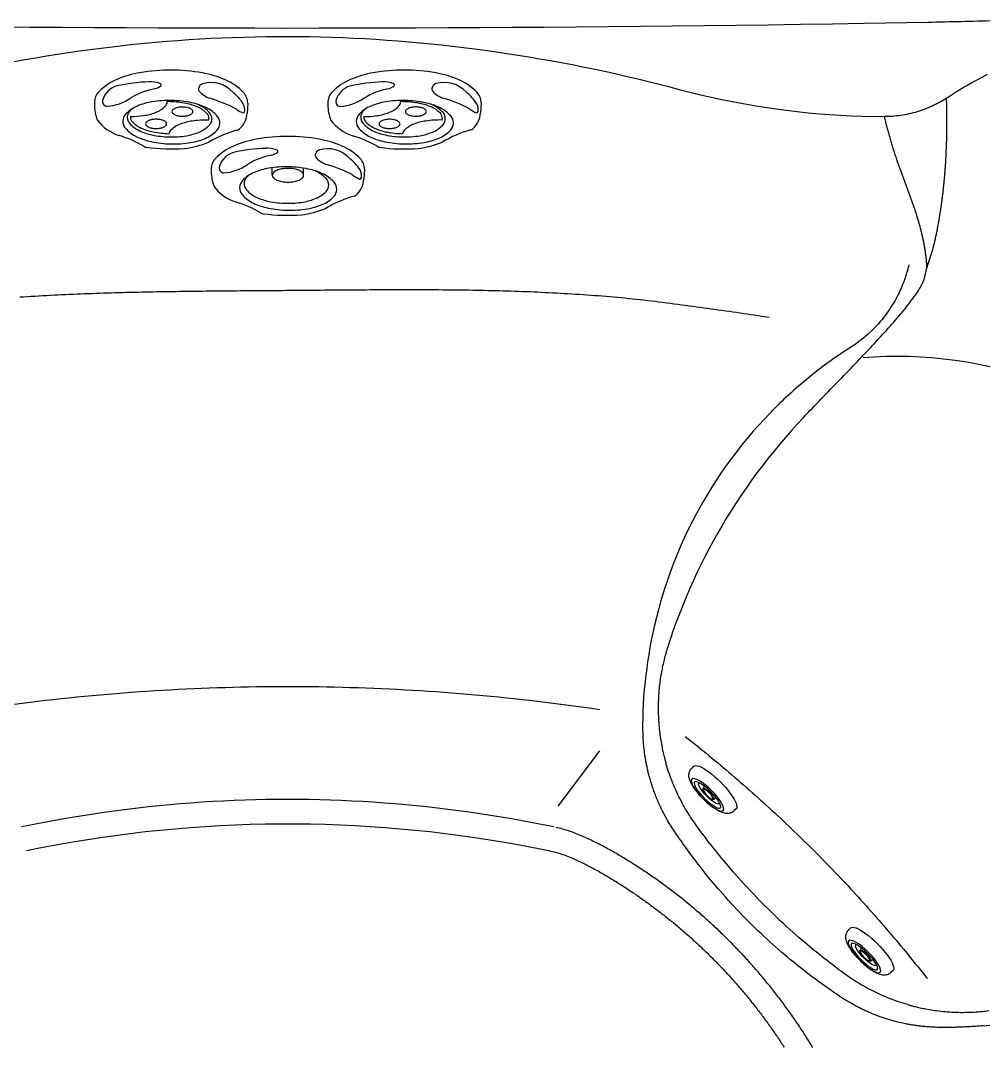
# Model space of a CAD drawing. Extents: x 403 to 503, y 484 to 637.
# Drawn here: x 445.06 to 474.07, y 551.8 to 582.59 of the extents above; entities that cross this region are included whole.
import ezdxf

# ---------------------------------------------------------------- set-up
doc = ezdxf.new("R2010")
doc.units = 0
doc.header["$MEASUREMENT"] = 0
doc.layers.add('1', color=4, linetype='Continuous')
doc.layers.add('SPA', color=2, linetype='Continuous')

# ---------------------------------------------------------------- blocks, each defined once
blk = doc.blocks.new('MINI2009')
at = {"layer": '1'}
for p, q in [((274.302, 432.025), (274.382, 432.025)), ((274.302, 430.221), (274.382, 430.221))]:
    blk.add_line(p, q, dxfattribs=at)
at = {"layer": '1', "color": 3}
for p, q in [((274.587, 431.352), (274.494, 431.352)), ((274.574, 430.894), (274.494, 430.894))]:
    blk.add_line(p, q, dxfattribs=at)
at = {"layer": '1', "flags": 128}
blk.add_lwpolyline([(274.382, 430.221), (274.404, 430.222), (274.435, 430.225), (274.464, 430.232), (274.491, 430.242), (274.518, 430.254), (274.542, 430.269), (274.566, 430.286), (274.587, 430.305), (274.608, 430.326), (274.627, 430.349), (274.645, 430.375), (274.663, 430.405), (274.68, 430.439), (274.697, 430.478), (274.713, 430.521), (274.727, 430.566), (274.739, 430.611), (274.749, 430.657), (274.758, 430.703), (274.766, 430.751), (274.773, 430.799), (274.778, 430.848), (274.783, 430.898), (274.787, 430.949), (274.789, 431), (274.791, 431.051), (274.792, 431.102), (274.792, 431.154), (274.791, 431.205), (274.789, 431.257), (274.786, 431.307), (274.782, 431.357), (274.777, 431.407), (274.771, 431.455), (274.765, 431.503), (274.757, 431.549), (274.748, 431.594), (274.738, 431.638), (274.726, 431.682), (274.713, 431.724), (274.698, 431.766), (274.68, 431.808), (274.662, 431.844), (274.643, 431.875), (274.623, 431.902), (274.603, 431.925), (274.582, 431.946), (274.559, 431.965), (274.535, 431.981), (274.51, 431.995), (274.483, 432.007), (274.455, 432.015), (274.424, 432.022), (274.393, 432.024), (274.382, 432.024)], dxfattribs=at)
at = {"layer": '1'}
blk.add_ellipse((274.302, 431.123), major_axis=(0, 0.902), ratio=0.25882, start_param=6.283179, end_param=9.424778, dxfattribs=at)
at = {"layer": '1', "color": 3}
for centre, major_axis, ratio in [((274.615, 431.123), (0, 0.667), 0.263764), ((274.617, 431.123), (0, 0.548), 0.248557), ((274.58, 431.123), (0.006, 0.229), 0.262485), ((274.588, 431.123), (0, 0.199), 0.249939)]:
    blk.add_ellipse(centre, major_axis=major_axis, ratio=ratio, dxfattribs=at)
blk.add_ellipse((274.543, 431.122), major_axis=(-0.004, 0.438), ratio=0.267267, start_param=3.037362, end_param=6.323274, dxfattribs=at)
blk = doc.blocks.new('JET-HSS-Standard')
at = {"layer": '1', "color": 2}
for p, q in [((0.984, 2.3), (1.28, 2.282)), ((1.162, 0.474), (0.952, 0.472)), ((1.166, -0.466), (0.941, -0.471)), ((0.984, -2.3), (1.056, -2.298))]:
    blk.add_line(p, q, dxfattribs=at)
blk.add_lwpolyline([(0.984, 2.3, 0.194738), (0.662, 2.17, 0.099647), (0.288, 1.626, 0.057272), (0.082, 0.936, 0.043868), (0, 0, 0.043868), (0.082, -0.936, 0.057272), (0.288, -1.626, 0.099647), (0.662, -2.17, 0.194738), (0.984, -2.3, 0.194738)], format="xyb", dxfattribs=at)
for points in [[(1.536, -1.445, 0.188918), (1.753, -1.364, 0.101146), (2.005, -1.027, 0.059435), (2.15, -0.592, 0.045845), (2.216, -0.001, 0.045845), (2.173, 0.591, 0.059435), (2.045, 1.032, 0.101146), (1.806, 1.379, 0.188918), (1.592, 1.468, 0.188918), (1.376, 1.387, 0.101146), (1.123, 1.05, 0.059435), (0.978, 0.615, 0.045845), (0.913, 0.024, 0.045845), (0.955, -0.568, 0.059435), (1.083, -1.009, 0.101146), (1.322, -1.356, 0.188918)], [(1.166, -0.466, 0.191184), (1.234, -0.439, 0.100578), (1.312, -0.328, 0.058587), (1.354, -0.186, 0.045064), (1.371, 0.005, 0.045064), (1.353, 0.196, 0.058587), (1.309, 0.337, 0.100578), (1.231, 0.447, 0.191184), (1.162, 0.474, 0.191184), (1.095, 0.447, 0.100578), (1.017, 0.336, 0.058587), (0.974, 0.194, 0.045064), (0.958, 0.003, 0.045064), (0.976, -0.188, 0.058587), (1.019, -0.329, 0.100578), (1.098, -0.44, 0.191184)]]:
    blk.add_lwpolyline(points, format="xyb", close=True, dxfattribs=at)
at = {"layer": '1', "color": 3}
for points in [[(1.414, -1.311, 0.188918), (1.603, -1.241, 0.101146), (1.823, -0.947, 0.059435), (1.949, -0.568, 0.045845), (2.007, -0.053, 0.045845), (1.969, 0.464, 0.059435), (1.858, 0.848, 0.101146), (1.65, 1.15, 0.188918), (1.463, 1.227, 0.188918), (1.274, 1.157, 0.101146), (1.055, 0.863, 0.010554), (1.026, 0.798, 0.045845)], [(1.172, -1.175, 0.021992), (1.228, -1.234, 0.188918), (1.414, -1.311, 0.188918)]]:
    blk.add_lwpolyline(points, format="xyb", dxfattribs=at)
for centre, radius, start, end in [((1.724, 1.025), 1.349, 122.169, 142.4355), ((1.183, 1.847), 0.366, 80.8518, 118.9625), ((0.568, 2.431), 0.76, 322.2664, 339.394), ((1.235, 2.165), 0.0439, 357.8341, 81.7245), ((1.258, 1.195), 0.889, 132.7569, 196.3026), ((4.562, 0.132), 3.857, 151.6164, 164.6623), ((0.583, 1.008), 0.188, 199.4752, 259.1487), ((0.095, 1.439), 0.801, 312.5754, 339.0523), ((0.567, 0.925), 0.103, 259.1487, 312.5754), ((0.453, -0.355), 0.0541, 73.5871, 165.6626), ((0.16, -0.575), 0.411, 13.2926, 41.4318), ((1.287, -0.625), 0.931, 162.2988, 182.6181), ((2.731, -0.06), 2.211, 190.9737, 211.2098), ((5.417, -0.499), 5.062, 181.9016, 192.9406), ((-0.343, -2.033), 1.443, 4.4001, 34.9907), ((1.085, -1.451), 0.629, 196.8623, 251.9047), ((0.943, -1.903), 0.155, 249.9578, 352.6608)]:
    blk.add_arc(centre, radius, start, end, dxfattribs=at)
at = {"layer": '1', "color": 2}
for centre, radius, start, end in [((1.254, 1.613), 0.669, 40.7757, 87.76), ((1.634, 1.941), 0.168, 15.685, 40.7757), ((5.174, 2.935), 3.51, 195.685, 210.8178), ((-0.652, -0.001), 3.033, 7.7761, 22.0333), ((-3.284, 0.004), 5.652, 352.4729, 4.1121), ((5.378, -2.583), 3.559, 149.904, 163.1848), ((2.153, -0.714), 0.168, 329.904, 352.4729), ((0.729, -1.167), 1.301, 306.4998, 342.6906), ((1.026, -0.938), 1.361, 271.2926, 290.5173)]:
    blk.add_arc(centre, radius, start, end, dxfattribs=at)
blk = doc.blocks.new('JET-HSS-Rot')
at = {"layer": '1', "color": 2}
for p, q in [((0.984, 2.3), (1.28, 2.282)), ((0.984, -2.3), (1.056, -2.298))]:
    blk.add_line(p, q, dxfattribs=at)
blk.add_lwpolyline([(0.984, 2.3, 0.194738), (0.662, 2.17, 0.099647), (0.288, 1.626, 0.057272), (0.082, 0.936, 0.043868), (0, 0, 0.043868), (0.082, -0.936, 0.057272), (0.288, -1.626, 0.099647), (0.662, -2.17, 0.194738), (0.984, -2.3, 0.194738)], format="xyb", dxfattribs=at)
blk.add_lwpolyline([(1.536, -1.445, 0.188918), (1.753, -1.364, 0.101146), (2.005, -1.027, 0.059435), (2.15, -0.592, 0.045845), (2.216, -0.001, 0.045845), (2.173, 0.591, 0.059435), (2.045, 1.032, 0.101146), (1.806, 1.379, 0.188918), (1.592, 1.468, 0.188918), (1.376, 1.387, 0.101146), (1.123, 1.05, 0.059435), (0.978, 0.615, 0.045845), (0.913, 0.024, 0.045845), (0.955, -0.568, 0.059435), (1.083, -1.009, 0.101146), (1.322, -1.356, 0.188918)], format="xyb", close=True, dxfattribs=at)
at = {"layer": '1', "color": 3}
for points in [[(1.497, 1.133, 0.05275), (1.452, 1.138, 0.201072), (1.295, 1.077, 0.097869), (1.106, 0.8, 0.054977), (0.998, 0.449, 0.041817), (0.949, -0.03, 0.007193), (0.948, -0.114, 0.054977)], [(1.414, -1.311, 0.188918), (1.603, -1.241, 0.101146), (1.823, -0.947, 0.059435), (1.949, -0.568, 0.045845), (2.007, -0.053, 0.045845), (1.969, 0.464, 0.059435), (1.858, 0.848, 0.101146), (1.65, 1.15, 0.188918), (1.463, 1.227, 0.188918), (1.274, 1.157, 0.101146), (1.055, 0.863, 0.010554), (1.026, 0.798, 0.045845)], [(1.497, 1.133, 0.00103), (1.497, 1.121, 0.041817), (1.528, 0.64, 0.054977), (1.621, 0.285, 0.097869), (1.8, 0.001, 0.146765), (1.909, -0.061, 0.201072)], [(1.399, -1.218, 0.034613), (1.368, -0.82, 0.054977), (1.275, -0.465, 0.097869), (1.096, -0.181, 0.193766), (0.948, -0.114, 0.201072)], [(1.406, -1.218, 0.201072), (1.562, -1.156, 0.097869), (1.752, -0.88, 0.054977), (1.859, -0.529, 0.040785), (1.909, -0.061, 0.041817)], [(1.172, -1.175, 0.021992), (1.228, -1.234, 0.188918), (1.414, -1.311, 0.188918)], [(1.172, -1.175, 0.021992), (1.228, -1.234, 0.188918), (1.414, -1.311, 0.188918)]]:
    blk.add_lwpolyline(points, format="xyb", dxfattribs=at)
for points in [[(1.246, 0.028, 0.191184), (1.292, 0.046, 0.100578), (1.344, 0.121, 0.058587), (1.372, 0.215, 0.045064), (1.383, 0.343, 0.045064), (1.371, 0.471, 0.058587), (1.342, 0.565, 0.100578), (1.289, 0.639, 0.191184), (1.244, 0.657, 0.191184), (1.198, 0.639, 0.100578), (1.146, 0.565, 0.058587), (1.118, 0.47, 0.045064), (1.107, 0.342, 0.045064), (1.119, 0.214, 0.058587), (1.148, 0.12, 0.100578), (1.201, 0.046, 0.191184)], [(1.617, -0.76, 0.191184), (1.662, -0.742, 0.100578), (1.714, -0.668, 0.058587), (1.743, -0.573, 0.045064), (1.754, -0.445, 0.045064), (1.742, -0.317, 0.058587), (1.713, -0.223, 0.100578), (1.66, -0.149, 0.191184), (1.615, -0.131, 0.191184), (1.569, -0.149, 0.100578), (1.517, -0.224, 0.058587), (1.489, -0.318, 0.045064), (1.477, -0.446, 0.045064), (1.49, -0.574, 0.058587), (1.519, -0.668, 0.100578), (1.571, -0.742, 0.191184)]]:
    blk.add_lwpolyline(points, format="xyb", close=True, dxfattribs=at)
at = {"layer": '1'}
blk.add_lwpolyline([(1.399, -1.218, 0.007033), (1.406, -1.218, 0.201072)], format="xyb", dxfattribs=at)
blk.add_lwpolyline([(1.399, -1.218, 0.007033), (1.406, -1.218, 0.201072)], format="xyb", dxfattribs=at)
at = {"layer": '1', "color": 3}
for centre, radius, start, end in [((1.724, 1.025), 1.349, 122.169, 142.4355), ((1.183, 1.847), 0.366, 80.8518, 118.9625), ((0.568, 2.431), 0.76, 322.2664, 339.394), ((1.235, 2.165), 0.0439, 357.8341, 81.7245), ((1.258, 1.195), 0.889, 132.7569, 196.3026), ((4.562, 0.132), 3.857, 151.6164, 164.6623), ((0.583, 1.008), 0.188, 199.4752, 259.1487), ((0.095, 1.439), 0.801, 312.5754, 339.0523), ((0.567, 0.925), 0.103, 259.1487, 312.5754), ((0.453, -0.355), 0.0541, 73.5871, 165.6626), ((0.16, -0.575), 0.411, 13.2926, 41.4318), ((1.287, -0.625), 0.931, 162.2988, 182.6181), ((2.731, -0.06), 2.211, 190.9737, 211.2098), ((5.417, -0.499), 5.062, 181.9016, 192.9406), ((-0.343, -2.033), 1.443, 4.4001, 34.9907), ((1.085, -1.451), 0.629, 196.8623, 251.9047), ((0.943, -1.903), 0.155, 249.9578, 352.6608)]:
    blk.add_arc(centre, radius, start, end, dxfattribs=at)
at = {"layer": '1', "color": 2}
for centre, radius, start, end in [((1.254, 1.613), 0.669, 40.7757, 87.76), ((1.634, 1.941), 0.168, 15.685, 40.7757), ((5.174, 2.935), 3.51, 195.685, 210.8178), ((-0.652, -0.001), 3.033, 7.7761, 22.0333), ((-3.284, 0.004), 5.652, 352.4729, 4.1121), ((5.378, -2.583), 3.559, 149.904, 163.1848), ((2.153, -0.714), 0.168, 329.904, 352.4729), ((0.729, -1.167), 1.301, 306.4998, 342.6906), ((1.026, -0.938), 1.361, 271.2926, 290.5173)]:
    blk.add_arc(centre, radius, start, end, dxfattribs=at)
blk = doc.blocks.new('2010GRANDEE')
at = {"layer": 'SPA', "color": 3, "linetype": 'Continuous'}
blk.add_line((59.414, 60.015), (58.162, 58.355), dxfattribs=at)
at = {"layer": 'SPA', "color": 2, "linetype": 'Continuous'}
for points in [[(69.268, 81.886), (69.392, 81.888), (69.517, 81.891), (69.641, 81.893), (69.766, 81.896), (69.89, 81.899), (70.015, 81.901), (70.139, 81.904), (70.264, 81.907), (70.388, 81.91), (70.513, 81.913), (70.637, 81.916), (70.762, 81.92), (70.886, 81.924), (71.011, 81.928), (71.135, 81.933)], [(41.36, 81.744), (42.323, 81.736), (43.285, 81.73), (44.249, 81.724), (45.212, 81.719), (46.176, 81.715), (47.141, 81.712), (48.105, 81.71), (49.07, 81.709), (50.035, 81.708), (51, 81.709), (51.964, 81.71), (52.929, 81.712), (53.894, 81.715), (54.858, 81.719), (55.823, 81.724), (56.787, 81.729), (57.75, 81.736), (58.713, 81.743), (59.676, 81.752), (60.638, 81.761), (61.6, 81.771), (62.561, 81.782), (63.522, 81.794), (64.481, 81.807), (65.44, 81.821), (66.399, 81.836), (67.356, 81.852), (69.268, 81.886)], [(42.021, 73.636), (42.135, 73.644), (42.249, 73.651), (42.363, 73.658), (42.477, 73.665), (42.591, 73.672), (42.705, 73.678), (42.819, 73.684), (42.934, 73.69), (43.048, 73.696), (43.162, 73.702), (43.276, 73.708), (43.39, 73.713), (43.504, 73.718), (43.618, 73.723), (43.732, 73.728), (43.846, 73.733), (43.96, 73.737), (44.075, 73.741), (44.189, 73.746), (44.303, 73.75), (44.417, 73.753), (44.531, 73.757), (44.645, 73.761), (44.76, 73.764), (44.874, 73.768), (44.988, 73.771), (45.102, 73.774), (45.216, 73.777), (45.331, 73.78), (45.445, 73.783), (45.559, 73.785), (45.673, 73.788), (45.787, 73.79), (45.902, 73.792), (46.016, 73.795), (46.13, 73.797), (46.244, 73.799), (46.359, 73.801), (46.473, 73.803), (46.587, 73.804), (46.701, 73.806), (46.815, 73.808), (46.93, 73.809), (47.044, 73.811), (47.158, 73.812), (47.272, 73.814), (47.387, 73.815), (47.501, 73.816), (47.615, 73.818), (47.729, 73.819), (47.844, 73.82), (47.958, 73.821), (48.072, 73.822), (48.186, 73.823), (48.301, 73.824), (48.415, 73.825), (48.529, 73.826), (48.643, 73.827), (48.758, 73.828), (48.872, 73.829), (48.986, 73.83), (49.1, 73.83), (49.215, 73.831), (49.329, 73.832), (49.443, 73.833), (49.557, 73.834), (49.671, 73.835), (49.786, 73.836), (49.9, 73.836), (50.014, 73.837), (50.128, 73.838), (50.243, 73.839), (50.357, 73.84), (50.471, 73.841), (50.585, 73.842), (50.7, 73.843), (50.814, 73.844), (50.928, 73.845), (51.042, 73.846), (51.157, 73.847), (51.271, 73.848), (51.385, 73.849), (51.499, 73.85), (51.614, 73.851), (51.728, 73.852), (51.842, 73.853), (51.956, 73.853), (52.071, 73.854), (52.185, 73.855), (52.299, 73.856), (52.413, 73.856), (52.528, 73.857), (52.642, 73.858), (52.756, 73.858), (52.87, 73.859), (52.985, 73.859), (53.099, 73.86), (53.213, 73.86), (53.327, 73.86), (53.442, 73.86), (53.556, 73.86), (53.67, 73.86), (53.784, 73.86), (53.899, 73.86), (54.013, 73.86), (54.127, 73.86), (54.241, 73.859), (54.356, 73.859), (54.47, 73.858), (54.584, 73.857), (54.698, 73.856), (54.813, 73.855), (54.927, 73.854), (55.041, 73.853), (55.155, 73.852), (55.27, 73.85), (55.384, 73.849), (55.498, 73.847), (55.612, 73.845), (55.726, 73.843), (55.841, 73.841), (55.955, 73.838), (56.069, 73.836), (56.183, 73.833), (56.297, 73.83), (56.412, 73.827), (56.526, 73.824), (56.64, 73.821), (56.754, 73.817), (56.868, 73.813), (56.982, 73.809), (57.097, 73.805), (57.211, 73.801), (57.325, 73.797), (57.439, 73.792), (57.553, 73.787), (57.667, 73.782), (57.781, 73.776), (57.895, 73.771), (58.01, 73.765), (58.124, 73.759), (58.238, 73.753), (58.352, 73.746), (58.466, 73.739), (58.58, 73.732), (58.694, 73.725), (58.808, 73.718), (58.922, 73.71), (59.036, 73.702), (59.149, 73.694), (59.263, 73.685), (59.377, 73.676), (59.491, 73.667), (59.605, 73.658), (59.719, 73.648), (59.832, 73.638), (59.946, 73.628), (60.06, 73.617), (60.173, 73.606), (60.287, 73.595), (60.401, 73.583), (60.514, 73.571), (60.628, 73.559), (60.741, 73.547), (60.855, 73.534), (60.968, 73.521), (61.082, 73.507), (61.195, 73.493), (61.309, 73.479), (61.422, 73.465), (61.535, 73.45), (61.648, 73.435), (61.761, 73.42), (61.874, 73.405), (61.987, 73.39), (62.1, 73.374), (62.212, 73.359), (62.321, 73.344), (62.431, 73.329), (62.54, 73.314), (62.648, 73.299), (62.757, 73.285), (62.865, 73.27), (62.974, 73.255), (63.082, 73.239), (63.191, 73.224), (63.3, 73.209), (63.409, 73.193), (63.519, 73.177), (63.628, 73.161), (63.737, 73.145), (63.847, 73.129), (63.956, 73.113), (64.065, 73.096), (64.174, 73.08), (64.283, 73.063), (64.501, 73.029)], [(71.135, 71.538), (70.785, 71.613), (70.435, 71.677), (70.085, 71.731), (69.736, 71.775), (69.387, 71.809), (69.039, 71.833), (68.693, 71.847), (68.347, 71.852), (68.003, 71.847), (67.32, 71.809)], [(58.038, 57.734), (57.723, 57.799), (57.407, 57.861), (57.091, 57.92), (56.775, 57.976), (56.458, 58.03), (56.14, 58.081), (55.822, 58.13), (55.504, 58.176), (55.186, 58.22), (54.867, 58.26), (54.548, 58.299), (54.228, 58.334), (53.908, 58.367), (53.588, 58.397), (53.268, 58.425), (52.947, 58.45), (52.626, 58.472), (52.305, 58.492), (51.984, 58.509), (51.663, 58.524), (51.342, 58.536), (51.02, 58.545), (50.699, 58.552), (50.378, 58.556), (50.056, 58.557), (49.735, 58.556), (49.413, 58.552), (49.092, 58.545), (48.77, 58.536), (48.449, 58.524), (48.128, 58.509), (47.807, 58.492), (47.486, 58.472), (47.165, 58.45), (46.844, 58.425), (46.524, 58.397), (46.204, 58.367), (45.884, 58.334), (45.565, 58.299), (45.245, 58.26), (44.926, 58.22), (44.608, 58.176), (44.29, 58.13), (43.972, 58.081), (43.654, 58.03), (43.337, 57.976), (43.021, 57.92), (42.705, 57.861), (42.074, 57.734)], [(42.219, 57.023), (42.661, 57.112), (43.104, 57.196), (43.548, 57.275), (43.993, 57.349), (44.439, 57.418), (44.885, 57.481), (45.333, 57.539), (45.781, 57.592), (46.229, 57.639), (46.678, 57.681), (47.128, 57.718), (47.578, 57.75), (48.028, 57.776), (48.479, 57.797), (48.929, 57.813), (49.38, 57.824), (49.831, 57.829), (50.282, 57.829), (50.733, 57.824), (51.184, 57.813), (51.635, 57.797), (52.085, 57.776), (52.536, 57.75), (52.986, 57.718), (53.435, 57.681), (53.884, 57.639), (54.333, 57.592), (54.781, 57.539), (55.228, 57.481), (55.675, 57.418), (56.121, 57.349), (56.566, 57.275), (57.01, 57.196), (57.895, 57.022)], [(65.811, 51.115), (65.785, 51.158), (65.759, 51.201), (65.732, 51.243), (65.706, 51.286), (65.679, 51.328), (65.653, 51.371), (65.626, 51.413), (65.599, 51.455), (65.572, 51.498), (65.545, 51.54), (65.518, 51.582), (65.491, 51.624), (65.463, 51.665), (65.436, 51.707), (65.408, 51.749), (65.38, 51.791), (65.352, 51.832), (65.324, 51.874), (65.296, 51.915), (65.268, 51.956), (65.239, 51.997), (65.21, 52.039), (65.182, 52.08), (65.153, 52.121), (65.124, 52.161), (65.095, 52.202), (65.066, 52.243), (65.036, 52.284), (65.007, 52.324), (64.977, 52.365), (64.948, 52.405), (64.918, 52.445), (64.888, 52.485), (64.858, 52.525), (64.828, 52.565), (64.798, 52.605), (64.767, 52.645), (64.737, 52.685), (64.706, 52.725), (64.675, 52.764), (64.645, 52.803), (64.614, 52.843), (64.582, 52.882), (64.551, 52.921), (64.52, 52.96), (64.488, 52.999), (64.457, 53.038), (64.425, 53.077), (64.393, 53.116), (64.362, 53.154), (64.329, 53.193), (64.297, 53.231), (64.265, 53.27), (64.233, 53.308), (64.2, 53.346), (64.168, 53.384), (64.135, 53.422), (64.102, 53.46), (64.069, 53.498), (64.036, 53.535), (64.003, 53.573), (63.97, 53.61), (63.936, 53.648), (63.903, 53.685), (63.869, 53.722), (63.836, 53.759), (63.802, 53.796), (63.768, 53.833), (63.734, 53.87), (63.7, 53.906), (63.665, 53.943), (63.631, 53.979), (63.597, 54.015), (63.562, 54.052), (63.527, 54.088), (63.493, 54.124), (63.458, 54.16), (63.423, 54.196), (63.388, 54.231), (63.352, 54.267), (63.317, 54.302), (63.282, 54.338), (63.246, 54.373), (63.21, 54.408), (63.175, 54.443), (63.139, 54.478), (63.103, 54.513), (63.067, 54.548), (63.031, 54.583), (62.994, 54.617), (62.958, 54.652), (62.922, 54.686), (62.885, 54.72), (62.848, 54.754), (62.812, 54.788), (62.775, 54.822), (62.738, 54.856), (62.701, 54.89), (62.664, 54.923), (62.626, 54.957), (62.589, 54.99), (62.551, 55.023), (62.514, 55.056), (62.476, 55.089), (62.438, 55.122), (62.401, 55.155), (62.363, 55.188), (62.325, 55.22), (62.286, 55.253), (62.248, 55.285), (62.21, 55.317), (62.171, 55.35), (62.133, 55.382), (62.094, 55.413), (62.055, 55.445), (62.017, 55.477), (61.978, 55.508), (61.939, 55.54), (61.9, 55.571), (61.86, 55.602), (61.821, 55.633), (61.782, 55.664), (61.742, 55.695), (61.703, 55.726), (61.663, 55.756), (61.623, 55.787), (61.583, 55.817), (61.544, 55.848), (61.504, 55.878), (61.463, 55.908), (61.423, 55.938), (61.383, 55.967), (61.343, 55.997), (61.302, 56.026), (61.262, 56.056), (61.221, 56.085), (61.18, 56.114), (61.139, 56.143), (61.099, 56.172), (61.058, 56.201), (61.017, 56.23), (60.975, 56.258), (60.934, 56.287), (60.893, 56.315), (60.851, 56.343), (60.81, 56.371), (60.768, 56.399), (60.727, 56.427), (60.685, 56.455), (60.643, 56.482), (60.601, 56.51), (60.559, 56.537), (60.517, 56.564), (60.475, 56.591), (60.433, 56.618), (60.391, 56.645), (60.348, 56.672), (60.306, 56.698), (60.263, 56.725), (60.22, 56.751), (60.178, 56.777), (60.135, 56.803), (60.092, 56.829), (60.049, 56.855), (60.006, 56.881), (59.963, 56.906), (59.92, 56.932), (59.876, 56.957), (59.832, 56.982), (59.788, 57.007), (59.744, 57.032), (59.7, 57.056), (59.656, 57.081), (59.612, 57.105), (59.567, 57.128), (59.523, 57.152), (59.478, 57.175), (59.433, 57.199), (59.389, 57.222), (59.344, 57.244), (59.299, 57.267), (59.253, 57.289), (59.208, 57.311), (59.163, 57.333), (59.117, 57.355), (59.071, 57.377), (59.026, 57.398), (58.98, 57.419), (58.934, 57.44), (58.888, 57.461), (58.84, 57.481), (58.792, 57.501), (58.744, 57.521), (58.696, 57.54), (58.648, 57.558), (58.599, 57.576), (58.55, 57.593), (58.501, 57.609), (58.452, 57.625), (58.403, 57.641), (58.353, 57.655), (58.303, 57.67), (58.254, 57.683), (58.203, 57.696), (58.103, 57.72)], [(57.895, 57.022), (57.947, 57.011), (57.998, 56.999), (58.049, 56.986), (58.101, 56.972), (58.152, 56.958), (58.202, 56.943), (58.253, 56.927), (58.303, 56.91), (58.354, 56.892), (58.404, 56.874), (58.453, 56.855), (58.503, 56.835), (58.552, 56.815), (58.6, 56.794), (58.645, 56.774), (58.687, 56.755), (58.73, 56.735), (58.773, 56.715), (58.815, 56.695), (58.858, 56.675), (58.9, 56.654), (58.942, 56.633), (58.985, 56.612), (59.027, 56.591), (59.069, 56.57), (59.11, 56.548), (59.152, 56.527), (59.194, 56.505), (59.235, 56.483), (59.277, 56.46), (59.318, 56.438), (59.359, 56.415), (59.4, 56.393), (59.441, 56.37), (59.482, 56.346), (59.523, 56.323), (59.564, 56.299), (59.604, 56.275), (59.644, 56.252), (59.684, 56.228), (59.723, 56.204), (59.762, 56.18), (59.802, 56.157), (59.841, 56.133), (59.88, 56.108), (59.919, 56.084), (59.958, 56.06), (59.997, 56.035), (60.036, 56.011), (60.075, 55.986), (60.113, 55.961), (60.152, 55.936), (60.19, 55.911), (60.229, 55.886), (60.267, 55.861), (60.306, 55.835), (60.344, 55.81), (60.382, 55.784), (60.42, 55.759), (60.458, 55.733), (60.496, 55.707), (60.534, 55.681), (60.572, 55.655), (60.61, 55.629), (60.647, 55.602), (60.685, 55.576), (60.722, 55.549), (60.76, 55.523), (60.797, 55.496), (60.834, 55.469), (60.872, 55.442), (60.909, 55.415), (60.946, 55.388), (60.983, 55.36), (61.02, 55.333), (61.057, 55.306), (61.093, 55.278), (61.13, 55.25), (61.167, 55.222), (61.203, 55.195), (61.24, 55.167), (61.276, 55.138), (61.312, 55.11), (61.348, 55.082), (61.384, 55.053), (61.42, 55.025), (61.456, 54.996), (61.492, 54.967), (61.528, 54.939), (61.564, 54.91), (61.599, 54.881), (61.635, 54.851), (61.67, 54.822), (61.706, 54.793), (61.741, 54.763), (61.776, 54.734), (61.811, 54.704), (61.846, 54.674), (61.881, 54.644), (61.916, 54.615), (61.951, 54.584), (61.986, 54.554), (62.02, 54.524), (62.055, 54.494), (62.089, 54.463), (62.123, 54.433), (62.158, 54.402), (62.192, 54.371), (62.226, 54.34), (62.26, 54.31), (62.294, 54.278), (62.328, 54.247), (62.361, 54.216), (62.395, 54.185), (62.428, 54.153), (62.462, 54.122), (62.495, 54.09), (62.529, 54.059), (62.562, 54.027), (62.595, 53.995), (62.628, 53.963), (62.661, 53.931), (62.694, 53.899), (62.726, 53.866), (62.759, 53.834), (62.791, 53.802), (62.824, 53.769), (62.856, 53.736), (62.888, 53.704), (62.921, 53.671), (62.953, 53.638), (62.985, 53.605), (63.017, 53.572), (63.048, 53.539), (63.08, 53.505), (63.112, 53.472), (63.143, 53.439), (63.175, 53.405), (63.206, 53.371), (63.237, 53.338), (63.268, 53.304), (63.299, 53.27), (63.33, 53.236), (63.361, 53.202), (63.392, 53.168), (63.422, 53.133), (63.453, 53.099), (63.483, 53.065), (63.514, 53.03), (63.544, 52.996), (63.574, 52.961), (63.604, 52.926), (63.634, 52.891), (63.664, 52.856), (63.694, 52.821), (63.723, 52.786), (63.753, 52.751), (63.782, 52.716), (63.812, 52.68), (63.841, 52.645), (63.87, 52.609), (63.899, 52.574), (63.928, 52.538), (63.957, 52.502), (63.986, 52.466), (64.014, 52.43), (64.043, 52.394), (64.071, 52.358), (64.1, 52.322), (64.128, 52.286), (64.156, 52.249), (64.184, 52.213), (64.212, 52.176), (64.24, 52.14), (64.268, 52.103), (64.295, 52.066), (64.323, 52.03), (64.35, 51.993), (64.377, 51.956), (64.404, 51.919), (64.432, 51.881), (64.459, 51.844), (64.485, 51.807), (64.512, 51.769), (64.539, 51.732), (64.565, 51.694), (64.592, 51.657), (64.618, 51.619), (64.644, 51.581), (64.67, 51.544), (64.696, 51.506), (64.722, 51.468), (64.748, 51.43), (64.774, 51.392), (64.799, 51.353), (64.825, 51.315), (64.85, 51.277), (64.875, 51.239), (64.9, 51.2), (64.925, 51.162), (64.95, 51.123)]]:
    blk.add_lwpolyline(points, dxfattribs=at)
at = {"layer": 'SPA', "color": 3, "linetype": 'Continuous'}
for points in [[(69.826, 79.605), (69.975, 79.703), (70.125, 79.798), (70.277, 79.89), (70.43, 79.981), (70.585, 80.068), (70.74, 80.154), (70.898, 80.237), (71.056, 80.318)], [(41.851, 80.703), (42.176, 80.762), (42.501, 80.818), (42.826, 80.872), (43.152, 80.924), (43.479, 80.974), (43.805, 81.021), (44.133, 81.065), (44.46, 81.108), (44.788, 81.148), (45.116, 81.185), (45.445, 81.22), (45.773, 81.253), (46.103, 81.284), (46.432, 81.311), (46.761, 81.337), (47.091, 81.36), (47.421, 81.381), (47.75, 81.399), (48.08, 81.414), (48.41, 81.427), (48.74, 81.438), (49.07, 81.446), (49.401, 81.452), (49.731, 81.455), (50.062, 81.455), (50.392, 81.453), (50.723, 81.449), (51.053, 81.442), (51.384, 81.432), (51.714, 81.42), (52.044, 81.406), (52.373, 81.389), (52.703, 81.369), (53.032, 81.347), (53.362, 81.323), (53.691, 81.296), (54.019, 81.267), (54.348, 81.235), (54.676, 81.201), (55.004, 81.165), (55.331, 81.126), (55.659, 81.085), (55.986, 81.041), (56.313, 80.995), (56.639, 80.947), (56.965, 80.896), (57.291, 80.843), (57.616, 80.788), (57.941, 80.731), (58.265, 80.671), (58.589, 80.609), (58.913, 80.545), (59.236, 80.478), (59.559, 80.409), (59.881, 80.338), (60.202, 80.265), (60.523, 80.19), (60.843, 80.112), (61.163, 80.033), (61.482, 79.951), (61.801, 79.867), (62.12, 79.785), (62.44, 79.707), (62.761, 79.633), (63.082, 79.564), (63.404, 79.499), (63.727, 79.438), (64.05, 79.382), (64.374, 79.33), (64.698, 79.282), (65.022, 79.239), (65.347, 79.2), (65.672, 79.166), (65.998, 79.136), (66.324, 79.11), (66.65, 79.089), (66.976, 79.072), (67.303, 79.06), (67.957, 79.048)], [(69.826, 79.605), (69.796, 79.585), (69.765, 79.566), (69.734, 79.546), (69.703, 79.527), (69.671, 79.509), (69.639, 79.49), (69.608, 79.473), (69.575, 79.455), (69.543, 79.438), (69.511, 79.421), (69.478, 79.405), (69.445, 79.389), (69.412, 79.373), (69.379, 79.358), (69.346, 79.343), (69.312, 79.328), (69.279, 79.314), (69.245, 79.3), (69.177, 79.273)], [(69.82, 78.073), (69.822, 78.126), (69.824, 78.179), (69.826, 78.232), (69.827, 78.285), (69.829, 78.337), (69.83, 78.39), (69.831, 78.442), (69.832, 78.494), (69.832, 78.546), (69.833, 78.598), (69.834, 78.65), (69.834, 78.702), (69.834, 78.753), (69.835, 78.804), (69.835, 78.855), (69.835, 78.906), (69.835, 78.957), (69.835, 79.008), (69.834, 79.058), (69.834, 79.109), (69.834, 79.159), (69.833, 79.209), (69.833, 79.259), (69.832, 79.309), (69.831, 79.359), (69.83, 79.408), (69.829, 79.458), (69.828, 79.507), (69.826, 79.605)], [(69.177, 79.273), (69.118, 79.252), (69.059, 79.231), (69, 79.212), (68.94, 79.193), (68.88, 79.176), (68.82, 79.159), (68.759, 79.144), (68.698, 79.13), (68.637, 79.117), (68.576, 79.105), (68.514, 79.094), (68.452, 79.084), (68.391, 79.076), (68.329, 79.068), (68.267, 79.062), (68.205, 79.057), (68.143, 79.053), (68.081, 79.05), (67.957, 79.048)], [(67.957, 79.048), (67.964, 79.013), (67.972, 78.978), (67.98, 78.943), (67.988, 78.907), (67.997, 78.872), (68.005, 78.837), (68.014, 78.802), (68.023, 78.766), (68.032, 78.731), (68.041, 78.696), (68.05, 78.66), (68.059, 78.625), (68.069, 78.59), (68.079, 78.554), (68.088, 78.519), (68.098, 78.484), (68.108, 78.448), (68.119, 78.413), (68.129, 78.377), (68.139, 78.342), (68.15, 78.306), (68.161, 78.271), (68.171, 78.235), (68.182, 78.2), (68.193, 78.164), (68.204, 78.129), (68.216, 78.093), (68.227, 78.057), (68.239, 78.022), (68.25, 77.986), (68.262, 77.95), (68.274, 77.915), (68.286, 77.879), (68.298, 77.843), (68.31, 77.807), (68.322, 77.771), (68.335, 77.735), (68.347, 77.699), (68.373, 77.627)], [(69.229, 74.504), (69.241, 74.535), (69.253, 74.566), (69.264, 74.597), (69.275, 74.628), (69.286, 74.659), (69.297, 74.69), (69.307, 74.721), (69.318, 74.753), (69.328, 74.784), (69.338, 74.815), (69.348, 74.846), (69.357, 74.878), (69.367, 74.909), (69.376, 74.94), (69.385, 74.972), (69.394, 75.003), (69.403, 75.035), (69.412, 75.066), (69.42, 75.098), (69.429, 75.129), (69.437, 75.161), (69.445, 75.193), (69.453, 75.225), (69.461, 75.256), (69.469, 75.288), (69.476, 75.32), (69.484, 75.352), (69.491, 75.384), (69.498, 75.416), (69.505, 75.448), (69.512, 75.481), (69.519, 75.513), (69.526, 75.545), (69.533, 75.577), (69.539, 75.61), (69.546, 75.642), (69.552, 75.674), (69.558, 75.707), (69.564, 75.739), (69.571, 75.772), (69.577, 75.805), (69.583, 75.837), (69.588, 75.87), (69.594, 75.903), (69.6, 75.935), (69.605, 75.968), (69.611, 76.001), (69.616, 76.034), (69.622, 76.067), (69.627, 76.1), (69.632, 76.133), (69.637, 76.166), (69.643, 76.199), (69.648, 76.232), (69.653, 76.265), (69.657, 76.298), (69.662, 76.332), (69.667, 76.365), (69.672, 76.398), (69.676, 76.431), (69.681, 76.465), (69.685, 76.498), (69.69, 76.531), (69.694, 76.565), (69.698, 76.598), (69.702, 76.631), (69.707, 76.665), (69.711, 76.698), (69.715, 76.732), (69.719, 76.765), (69.722, 76.799), (69.726, 76.832), (69.73, 76.865), (69.734, 76.899), (69.737, 76.932), (69.741, 76.966), (69.745, 76.999), (69.748, 77.032), (69.751, 77.066), (69.755, 77.099), (69.758, 77.132), (69.761, 77.165), (69.764, 77.198), (69.767, 77.232), (69.77, 77.265), (69.773, 77.298), (69.775, 77.33), (69.778, 77.363), (69.781, 77.396), (69.783, 77.429), (69.786, 77.462), (69.788, 77.494), (69.791, 77.527), (69.793, 77.56), (69.795, 77.592), (69.797, 77.625), (69.799, 77.657), (69.801, 77.689), (69.803, 77.722), (69.805, 77.754), (69.807, 77.786), (69.809, 77.818), (69.81, 77.85), (69.812, 77.882), (69.813, 77.914), (69.815, 77.946), (69.816, 77.978), (69.818, 78.009), (69.82, 78.073)], [(68.373, 77.627), (68.382, 77.6), (68.392, 77.573), (68.401, 77.546), (68.411, 77.519), (68.421, 77.492), (68.431, 77.465), (68.441, 77.438), (68.451, 77.411), (68.461, 77.384), (68.471, 77.357), (68.481, 77.329), (68.491, 77.302), (68.501, 77.275), (68.511, 77.248), (68.521, 77.22), (68.531, 77.193), (68.541, 77.166), (68.552, 77.138), (68.562, 77.111), (68.572, 77.084), (68.583, 77.056), (68.593, 77.029), (68.603, 77.001), (68.614, 76.974), (68.624, 76.946), (68.634, 76.918), (68.645, 76.891), (68.655, 76.863), (68.665, 76.836), (68.676, 76.808), (68.686, 76.78), (68.696, 76.752), (68.707, 76.725), (68.717, 76.697), (68.727, 76.669), (68.737, 76.641), (68.748, 76.613), (68.758, 76.585), (68.768, 76.557), (68.778, 76.529), (68.788, 76.501), (68.797, 76.473), (68.807, 76.445), (68.817, 76.417), (68.827, 76.389), (68.836, 76.361), (68.846, 76.333), (68.855, 76.305), (68.865, 76.277), (68.874, 76.248), (68.883, 76.22), (68.892, 76.192), (68.901, 76.163), (68.91, 76.135), (68.919, 76.107), (68.928, 76.078), (68.937, 76.05), (68.946, 76.022), (68.954, 75.993), (68.963, 75.965), (68.971, 75.936), (68.979, 75.907), (68.988, 75.879), (68.996, 75.85), (69.004, 75.822), (69.012, 75.793), (69.019, 75.764), (69.027, 75.736), (69.035, 75.707), (69.042, 75.678), (69.05, 75.649), (69.057, 75.62), (69.064, 75.592), (69.071, 75.563), (69.078, 75.534), (69.085, 75.505), (69.092, 75.476), (69.098, 75.447), (69.105, 75.418), (69.111, 75.389), (69.117, 75.36), (69.123, 75.331), (69.129, 75.302), (69.135, 75.272), (69.14, 75.243), (69.146, 75.214), (69.151, 75.185), (69.156, 75.155), (69.161, 75.126), (69.166, 75.097), (69.171, 75.067), (69.175, 75.038), (69.18, 75.009), (69.184, 74.979), (69.188, 74.95), (69.192, 74.92), (69.196, 74.891), (69.199, 74.861), (69.203, 74.832), (69.206, 74.802), (69.209, 74.772), (69.212, 74.743), (69.215, 74.713), (69.217, 74.683), (69.22, 74.654), (69.222, 74.624), (69.224, 74.594), (69.226, 74.564), (69.229, 74.504)], [(68.695, 74.605), (68.693, 74.597), (68.691, 74.589), (68.689, 74.58), (68.687, 74.572), (68.685, 74.564), (68.683, 74.555), (68.681, 74.547), (68.679, 74.538), (68.677, 74.53), (68.675, 74.522), (68.673, 74.513), (68.67, 74.505), (68.668, 74.497), (68.666, 74.489), (68.664, 74.48), (68.662, 74.472), (68.66, 74.464), (68.657, 74.455), (68.655, 74.447), (68.653, 74.439), (68.65, 74.43), (68.648, 74.422), (68.646, 74.413), (68.643, 74.405), (68.641, 74.396), (68.638, 74.388), (68.636, 74.379), (68.633, 74.37), (68.628, 74.352)], [(68.628, 74.352), (68.618, 74.32), (68.607, 74.285), (68.595, 74.248), (68.582, 74.208), (68.567, 74.166), (68.551, 74.122), (68.534, 74.076), (68.516, 74.029), (68.496, 73.979), (68.474, 73.928), (68.452, 73.875), (68.427, 73.821), (68.401, 73.766), (68.373, 73.709), (68.343, 73.651), (68.312, 73.592), (68.279, 73.532), (68.244, 73.471), (68.207, 73.409), (68.167, 73.347), (68.126, 73.283), (68.083, 73.22), (68.037, 73.155), (67.99, 73.091), (67.94, 73.026), (67.888, 72.962), (67.834, 72.897), (67.779, 72.834), (67.721, 72.771), (67.661, 72.708), (67.599, 72.646), (67.535, 72.584), (67.47, 72.524), (67.402, 72.464), (67.331, 72.405), (67.259, 72.347), (67.185, 72.291), (67.108, 72.235), (66.949, 72.128)], [(69.159, 74.192), (69.162, 74.205), (69.165, 74.217), (69.169, 74.23), (69.172, 74.242), (69.175, 74.255), (69.178, 74.267), (69.181, 74.28), (69.184, 74.292), (69.187, 74.305), (69.19, 74.317), (69.193, 74.33), (69.196, 74.342), (69.198, 74.355), (69.201, 74.367), (69.204, 74.379), (69.207, 74.392), (69.209, 74.404), (69.212, 74.417), (69.214, 74.429), (69.217, 74.442), (69.22, 74.454), (69.222, 74.467), (69.224, 74.479), (69.229, 74.504)], [(65.544, 70.034), (65.607, 70.1), (65.671, 70.167), (65.736, 70.235), (65.801, 70.303), (65.867, 70.371), (65.933, 70.44), (65.999, 70.509), (66.066, 70.579), (66.134, 70.649), (66.201, 70.719), (66.269, 70.789), (66.337, 70.859), (66.405, 70.93), (66.474, 71), (66.542, 71.071), (66.61, 71.142), (66.678, 71.212), (66.746, 71.283), (66.814, 71.353), (66.882, 71.423), (66.949, 71.493), (67.017, 71.563), (67.083, 71.633), (67.15, 71.702), (67.216, 71.771), (67.281, 71.84), (67.346, 71.909), (67.411, 71.977), (67.475, 72.045), (67.538, 72.112), (67.601, 72.179), (67.663, 72.245), (67.724, 72.311), (67.785, 72.377), (67.845, 72.442), (67.904, 72.506), (67.962, 72.57), (68.019, 72.634), (68.076, 72.696), (68.131, 72.758), (68.186, 72.82), (68.239, 72.881), (68.291, 72.941), (68.343, 73), (68.393, 73.059), (68.442, 73.117), (68.489, 73.174), (68.536, 73.23), (68.581, 73.285), (68.625, 73.34), (68.668, 73.393), (68.709, 73.446), (68.748, 73.497), (68.786, 73.548), (68.823, 73.598), (68.858, 73.646), (68.891, 73.693), (68.923, 73.74), (68.953, 73.785), (68.981, 73.828), (69.007, 73.871), (69.032, 73.912), (69.055, 73.952), (69.075, 73.991), (69.094, 74.028), (69.111, 74.064), (69.126, 74.098), (69.139, 74.131), (69.159, 74.192)], [(66.949, 72.128), (66.85, 72.064), (66.751, 71.999), (66.652, 71.933), (66.554, 71.865), (66.456, 71.797), (66.358, 71.728), (66.262, 71.658), (66.167, 71.589), (66.074, 71.519), (65.983, 71.45), (65.894, 71.38), (65.806, 71.311), (65.719, 71.241), (65.635, 71.172), (65.552, 71.104), (65.471, 71.035), (65.391, 70.967), (65.313, 70.899), (65.237, 70.831), (65.162, 70.764), (65.089, 70.697), (65.017, 70.631), (64.947, 70.566), (64.878, 70.5), (64.812, 70.436), (64.746, 70.372), (64.683, 70.309), (64.62, 70.247), (64.501, 70.124)], [(64.501, 70.124), (64.339, 69.954), (64.181, 69.781), (64.026, 69.606), (63.874, 69.428), (63.726, 69.248), (63.581, 69.066), (63.439, 68.882), (63.301, 68.695), (63.166, 68.506), (63.035, 68.315), (62.906, 68.122), (62.781, 67.925), (62.658, 67.727), (62.539, 67.526), (62.424, 67.322), (62.312, 67.117), (62.203, 66.909), (62.097, 66.699), (61.995, 66.486), (61.897, 66.272), (61.802, 66.055), (61.711, 65.837), (61.624, 65.616), (61.54, 65.394), (61.46, 65.169), (61.384, 64.943), (61.311, 64.715), (61.243, 64.485), (61.178, 64.253), (61.118, 64.019), (61.062, 63.787), (61.012, 63.559), (60.966, 63.335), (60.925, 63.115), (60.889, 62.901), (60.856, 62.691), (60.828, 62.486), (60.804, 62.286), (60.766, 61.903)], [(65.544, 70.034), (65.356, 69.832), (65.171, 69.629), (64.99, 69.422), (64.812, 69.214), (64.638, 69.003), (64.467, 68.789), (64.299, 68.573), (64.135, 68.355), (63.975, 68.135), (63.818, 67.913), (63.665, 67.689), (63.515, 67.463), (63.369, 67.235), (63.227, 67.006), (63.089, 66.775), (62.954, 66.542), (62.823, 66.307), (62.696, 66.071), (62.572, 65.834), (62.452, 65.594), (62.336, 65.354), (62.223, 65.112), (62.115, 64.869), (62.01, 64.624), (61.908, 64.379), (61.811, 64.132), (61.717, 63.883), (61.627, 63.634), (61.458, 63.133)], [(61.458, 63.133), (61.444, 63.086), (61.429, 63.04), (61.416, 62.994), (61.402, 62.947), (61.389, 62.9), (61.376, 62.853), (61.364, 62.806), (61.352, 62.759), (61.34, 62.711), (61.329, 62.664), (61.318, 62.616), (61.307, 62.568), (61.297, 62.52), (61.288, 62.472), (61.278, 62.424), (61.269, 62.376), (61.261, 62.328), (61.252, 62.279), (61.237, 62.182)], [(59.414, 61.25), (59.181, 61.284), (58.949, 61.317), (58.716, 61.349), (58.484, 61.381), (58.251, 61.411), (58.018, 61.441), (57.785, 61.47), (57.552, 61.498), (57.318, 61.525), (57.085, 61.551), (56.852, 61.576), (56.618, 61.601), (56.385, 61.625), (56.151, 61.647), (55.917, 61.669), (55.683, 61.691), (55.449, 61.711), (55.215, 61.73), (54.981, 61.749), (54.747, 61.767), (54.513, 61.783), (54.279, 61.799), (54.045, 61.815), (53.81, 61.829), (53.576, 61.842), (53.341, 61.855), (53.107, 61.866), (52.872, 61.877), (52.638, 61.887), (52.403, 61.896), (52.169, 61.905), (51.934, 61.912), (51.699, 61.918), (51.465, 61.924), (51.23, 61.929), (50.995, 61.933), (50.76, 61.936), (50.526, 61.938), (50.291, 61.939), (50.056, 61.94), (49.821, 61.939), (49.587, 61.938), (49.352, 61.936), (49.117, 61.933), (48.882, 61.929), (48.648, 61.924), (48.413, 61.918), (48.178, 61.912), (47.944, 61.905), (47.709, 61.896), (47.474, 61.887), (47.24, 61.877), (47.005, 61.866), (46.771, 61.855), (46.536, 61.842), (46.302, 61.829), (46.068, 61.815), (45.833, 61.799), (45.599, 61.783), (45.365, 61.767), (45.131, 61.749), (44.897, 61.73), (44.663, 61.711), (44.429, 61.691), (44.195, 61.669), (43.961, 61.647), (43.728, 61.625), (43.494, 61.601), (43.26, 61.576), (43.027, 61.551), (42.794, 61.525), (42.561, 61.498), (42.327, 61.47), (42.094, 61.441), (41.861, 61.411)], [(60.717, 60.639), (60.717, 60.68), (60.716, 60.721), (60.716, 60.763), (60.716, 60.805), (60.717, 60.847), (60.717, 60.89), (60.718, 60.932), (60.718, 60.975), (60.719, 61.018), (60.72, 61.061), (60.721, 61.105), (60.722, 61.148), (60.724, 61.191), (60.725, 61.235), (60.727, 61.278), (60.728, 61.322), (60.73, 61.365), (60.732, 61.408), (60.734, 61.451), (60.737, 61.494), (60.739, 61.536), (60.742, 61.579), (60.744, 61.621), (60.747, 61.662), (60.75, 61.703), (60.753, 61.744), (60.756, 61.785), (60.759, 61.825), (60.766, 61.903)], [(61.237, 62.182), (61.231, 62.138), (61.225, 62.093), (61.219, 62.046), (61.213, 61.998), (61.207, 61.948), (61.202, 61.897), (61.197, 61.845), (61.192, 61.791), (61.188, 61.735), (61.184, 61.679), (61.181, 61.621), (61.178, 61.562), (61.176, 61.502), (61.174, 61.44), (61.173, 61.377), (61.172, 61.314), (61.173, 61.248), (61.174, 61.182), (61.175, 61.117), (61.178, 61.052), (61.181, 60.987), (61.184, 60.924), (61.189, 60.861), (61.194, 60.799), (61.199, 60.738), (61.205, 60.678), (61.212, 60.618), (61.219, 60.56), (61.226, 60.502), (61.234, 60.446), (61.242, 60.39), (61.251, 60.336), (61.26, 60.282), (61.269, 60.231), (61.278, 60.181), (61.288, 60.132), (61.297, 60.085), (61.307, 60.04), (61.317, 59.996), (61.326, 59.955), (61.335, 59.915), (61.344, 59.877), (61.353, 59.842), (61.361, 59.809), (61.369, 59.778), (61.377, 59.75), (61.384, 59.724), (61.39, 59.7), (61.401, 59.661)], [(60.824, 59.6), (60.821, 59.615), (60.818, 59.632), (60.815, 59.65), (60.811, 59.67), (60.807, 59.692), (60.803, 59.715), (60.798, 59.739), (60.794, 59.764), (60.79, 59.791), (60.785, 59.819), (60.78, 59.849), (60.776, 59.879), (60.771, 59.911), (60.767, 59.943), (60.762, 59.977), (60.758, 60.012), (60.753, 60.049), (60.749, 60.087), (60.745, 60.126), (60.741, 60.167), (60.737, 60.209), (60.734, 60.252), (60.73, 60.296), (60.727, 60.342), (60.725, 60.389), (60.722, 60.436), (60.72, 60.485), (60.719, 60.535), (60.717, 60.639)], [(61.985, 60.45), (62.073, 60.38), (62.162, 60.309), (62.25, 60.238), (62.338, 60.167), (62.426, 60.095), (62.514, 60.024), (62.602, 59.952), (62.69, 59.88), (62.777, 59.808), (62.865, 59.735), (62.952, 59.662), (63.039, 59.589), (63.127, 59.516), (63.214, 59.442), (63.3, 59.369), (63.387, 59.295), (63.474, 59.22), (63.56, 59.146), (63.646, 59.071), (63.733, 58.996), (63.819, 58.921), (63.905, 58.845), (63.99, 58.769), (64.076, 58.693), (64.161, 58.617), (64.247, 58.54), (64.332, 58.463), (64.417, 58.386), (64.501, 58.309), (64.586, 58.231), (64.67, 58.153), (64.755, 58.075), (64.839, 57.997), (64.922, 57.918), (65.006, 57.839), (65.09, 57.76), (65.173, 57.681), (65.256, 57.601), (65.339, 57.521), (65.421, 57.441), (65.504, 57.361), (65.586, 57.28), (65.668, 57.199), (65.749, 57.118), (65.831, 57.037), (65.912, 56.956), (65.993, 56.874), (66.073, 56.792), (66.154, 56.71), (66.234, 56.628), (66.314, 56.545), (66.394, 56.462), (66.474, 56.379), (66.553, 56.296), (66.632, 56.212), (66.711, 56.129), (66.79, 56.045), (66.868, 55.961), (66.946, 55.876), (67.024, 55.792), (67.102, 55.707), (67.179, 55.622), (67.256, 55.537), (67.333, 55.452), (67.41, 55.367), (67.486, 55.282), (67.562, 55.196), (67.638, 55.11), (67.713, 55.024), (67.789, 54.938), (67.864, 54.852), (67.938, 54.765), (68.013, 54.679), (68.087, 54.592), (68.161, 54.505), (68.235, 54.418), (68.309, 54.331), (68.382, 54.244), (68.455, 54.157), (68.528, 54.069), (68.6, 53.982), (68.673, 53.894), (68.745, 53.806), (68.817, 53.718), (68.888, 53.63), (68.96, 53.542), (69.031, 53.454), (69.102, 53.366), (69.243, 53.189)], [(61.64, 57.634), (61.607, 57.684), (61.575, 57.733), (61.544, 57.783), (61.514, 57.831), (61.485, 57.88), (61.457, 57.928), (61.43, 57.975), (61.404, 58.022), (61.378, 58.069), (61.354, 58.115), (61.33, 58.16), (61.307, 58.204), (61.286, 58.248), (61.264, 58.291), (61.244, 58.334), (61.225, 58.375), (61.206, 58.417), (61.187, 58.458), (61.169, 58.499), (61.152, 58.539), (61.135, 58.579), (61.119, 58.619), (61.103, 58.658), (61.088, 58.697), (61.073, 58.736), (61.059, 58.774), (61.045, 58.811), (61.032, 58.849), (61.019, 58.886), (61.007, 58.922), (60.995, 58.958), (60.983, 58.994), (60.972, 59.029), (60.961, 59.064), (60.95, 59.099), (60.94, 59.134), (60.93, 59.169), (60.92, 59.203), (60.91, 59.237), (60.901, 59.271), (60.892, 59.305), (60.884, 59.339), (60.875, 59.372), (60.867, 59.406), (60.86, 59.439), (60.852, 59.471), (60.845, 59.504), (60.838, 59.536), (60.824, 59.6)], [(62.312, 57.785), (62.27, 57.844), (62.228, 57.904), (62.187, 57.964), (62.147, 58.024), (62.108, 58.085), (62.07, 58.145), (62.033, 58.206), (61.997, 58.267), (61.962, 58.329), (61.927, 58.39), (61.893, 58.451), (61.861, 58.513), (61.829, 58.575), (61.797, 58.636), (61.767, 58.698), (61.738, 58.76), (61.709, 58.822), (61.681, 58.884), (61.654, 58.947), (61.628, 59.009), (61.603, 59.071), (61.579, 59.133), (61.555, 59.195), (61.532, 59.257), (61.509, 59.321), (61.487, 59.386), (61.465, 59.452), (61.443, 59.52), (61.401, 59.661)], [(66.635, 52.639), (66.573, 52.681), (66.51, 52.723), (66.447, 52.766), (66.383, 52.81), (66.319, 52.855), (66.253, 52.901), (66.188, 52.947), (66.121, 52.995), (66.054, 53.043), (65.987, 53.092), (65.918, 53.143), (65.848, 53.195), (65.775, 53.249), (65.701, 53.305), (65.626, 53.363), (65.548, 53.423), (65.47, 53.485), (65.39, 53.549), (65.308, 53.614), (65.225, 53.681), (65.142, 53.75), (65.056, 53.821), (64.97, 53.894), (64.883, 53.968), (64.795, 54.044), (64.706, 54.122), (64.617, 54.202), (64.527, 54.282), (64.438, 54.364), (64.348, 54.447), (64.258, 54.532), (64.167, 54.618), (64.077, 54.705), (63.986, 54.794), (63.895, 54.884), (63.804, 54.975), (63.713, 55.068), (63.622, 55.163), (63.531, 55.258), (63.442, 55.354), (63.355, 55.448), (63.271, 55.54), (63.188, 55.632), (63.108, 55.722), (63.031, 55.811), (62.956, 55.898), (62.883, 55.984), (62.812, 56.067), (62.744, 56.15), (62.677, 56.23), (62.613, 56.31), (62.549, 56.389), (62.488, 56.466), (62.428, 56.542), (62.37, 56.618), (62.313, 56.691), (62.258, 56.764), (62.205, 56.835), (62.152, 56.905), (62.101, 56.975), (62.051, 57.044), (62.001, 57.112), (61.953, 57.18), (61.905, 57.247), (61.859, 57.314), (61.813, 57.379), (61.768, 57.444), (61.724, 57.508), (61.64, 57.634)], [(66.79, 53.308), (66.727, 53.354), (66.662, 53.401), (66.596, 53.45), (66.529, 53.5), (66.461, 53.551), (66.392, 53.603), (66.322, 53.657), (66.251, 53.712), (66.179, 53.768), (66.106, 53.825), (66.032, 53.884), (65.958, 53.944), (65.882, 54.005), (65.804, 54.069), (65.725, 54.135), (65.643, 54.203), (65.56, 54.273), (65.475, 54.346), (65.389, 54.42), (65.301, 54.497), (65.212, 54.576), (65.122, 54.657), (65.03, 54.74), (64.938, 54.825), (64.846, 54.91), (64.754, 54.997), (64.662, 55.084), (64.57, 55.173), (64.478, 55.263), (64.386, 55.354), (64.294, 55.447), (64.202, 55.54), (64.11, 55.635), (64.018, 55.731), (63.928, 55.827), (63.84, 55.922), (63.754, 56.015), (63.671, 56.107), (63.589, 56.197), (63.51, 56.286), (63.434, 56.374), (63.36, 56.459), (63.288, 56.543), (63.218, 56.625), (63.151, 56.706), (63.086, 56.784), (63.022, 56.862), (62.959, 56.939), (62.898, 57.016), (62.838, 57.091), (62.779, 57.166), (62.722, 57.239), (62.666, 57.311), (62.611, 57.383), (62.558, 57.453), (62.506, 57.522), (62.455, 57.589), (62.406, 57.656), (62.312, 57.785)], [(70.903, 51.765), (71.119, 51.785)], [(68.659, 52.4), (68.588, 52.421), (68.519, 52.442), (68.451, 52.464), (68.384, 52.486), (68.319, 52.508), (68.255, 52.531), (68.191, 52.555), (68.128, 52.579), (68.065, 52.604), (68.002, 52.63), (67.939, 52.656), (67.877, 52.684), (67.814, 52.712), (67.752, 52.74), (67.69, 52.77), (67.628, 52.8), (67.567, 52.832), (67.505, 52.864), (67.444, 52.896), (67.383, 52.93), (67.323, 52.964), (67.262, 52.999), (67.202, 53.035), (67.142, 53.072), (67.083, 53.109), (67.024, 53.147), (66.965, 53.186), (66.906, 53.226), (66.79, 53.308)], [(68.601, 51.824), (68.509, 51.843), (68.416, 51.864), (68.319, 51.888), (68.22, 51.915), (68.119, 51.944), (68.017, 51.975), (67.921, 52.007), (67.833, 52.037), (67.753, 52.067), (67.682, 52.093), (67.623, 52.117), (67.574, 52.137), (67.538, 52.152), (67.509, 52.165), (67.479, 52.178), (67.449, 52.191), (67.418, 52.205), (67.387, 52.219), (67.356, 52.233), (67.325, 52.248), (67.293, 52.264), (67.26, 52.279), (67.228, 52.296), (67.195, 52.312), (67.161, 52.329), (67.128, 52.347), (67.094, 52.365), (67.06, 52.383), (67.026, 52.402), (66.991, 52.421), (66.956, 52.441), (66.921, 52.461), (66.886, 52.482), (66.85, 52.503), (66.815, 52.524), (66.779, 52.546), (66.743, 52.569), (66.707, 52.592), (66.635, 52.639)], [(68.659, 52.4), (68.676, 52.395), (68.695, 52.39), (68.717, 52.384), (68.74, 52.377), (68.766, 52.371), (68.793, 52.363), (68.822, 52.356), (68.853, 52.348), (68.886, 52.34), (68.92, 52.332), (68.956, 52.323), (68.993, 52.315), (69.032, 52.306), (69.073, 52.298), (69.116, 52.289), (69.161, 52.28), (69.208, 52.271), (69.257, 52.262), (69.308, 52.253), (69.361, 52.244), (69.416, 52.236), (69.472, 52.228), (69.531, 52.22), (69.591, 52.212), (69.652, 52.205), (69.715, 52.199), (69.78, 52.192), (69.845, 52.187), (69.912, 52.182), (69.979, 52.178), (70.047, 52.175), (70.116, 52.172), (70.186, 52.17), (70.256, 52.169), (70.325, 52.169), (70.393, 52.17), (70.459, 52.171), (70.524, 52.173), (70.588, 52.176), (70.65, 52.179), (70.711, 52.183), (70.77, 52.187), (70.828, 52.192), (70.885, 52.197), (70.939, 52.203), (70.993, 52.209), (71.044, 52.215), (71.094, 52.221)], [(69.639, 51.716), (69.587, 51.717), (69.536, 51.718), (69.485, 51.72), (69.437, 51.722), (69.389, 51.724), (69.343, 51.727), (69.298, 51.73), (69.254, 51.733), (69.211, 51.736), (69.17, 51.74), (69.131, 51.744), (69.092, 51.748), (69.054, 51.752), (69.018, 51.757), (68.982, 51.761), (68.947, 51.766), (68.914, 51.77), (68.881, 51.775), (68.85, 51.78), (68.821, 51.784), (68.792, 51.789), (68.765, 51.794), (68.739, 51.798), (68.715, 51.802), (68.692, 51.806), (68.67, 51.81), (68.65, 51.814), (68.632, 51.818), (68.601, 51.824)], [(70.903, 51.765), (70.864, 51.762), (70.825, 51.758), (70.785, 51.755), (70.744, 51.752), (70.704, 51.749), (70.662, 51.746), (70.621, 51.744), (70.579, 51.741), (70.537, 51.739), (70.494, 51.736), (70.452, 51.734), (70.409, 51.732), (70.365, 51.73), (70.322, 51.728), (70.279, 51.726), (70.235, 51.724), (70.192, 51.723), (70.148, 51.722), (70.105, 51.72), (70.062, 51.719), (70.019, 51.718), (69.976, 51.718), (69.933, 51.717), (69.89, 51.716), (69.848, 51.716), (69.806, 51.716), (69.764, 51.716), (69.722, 51.716), (69.639, 51.716)]]:
    blk.add_lwpolyline(points, dxfattribs=at)
at = {"layer": '1'}
for name, p, rotation in [('JET-HSS-Rot', (46.562, 80.446), 269.7665104844524), ('JET-HSS-Rot', (53.562, 80.446), 269.9241256951316), ('JET-HSS-Standard', (50.061, 78.455), 270), ('JET-HSS-Standard', (50.061, 78.455), 270)]:
    blk.add_blockref(name, p, dxfattribs=dict(at, rotation=rotation))
at = {"layer": '1', "xscale": -1, "rotation": 45}
for p in [(561.686, -51.972), (566.393, -56.823)]:
    blk.add_blockref('MINI2009', p, dxfattribs=at)

msp = doc.modelspace()

# ---------------------------------------------------------------- block references
at = {"layer": '1'}
msp.add_blockref('2010GRANDEE', (403.021, 500.653), dxfattribs=at)

doc.saveas('drawing.dxf')
